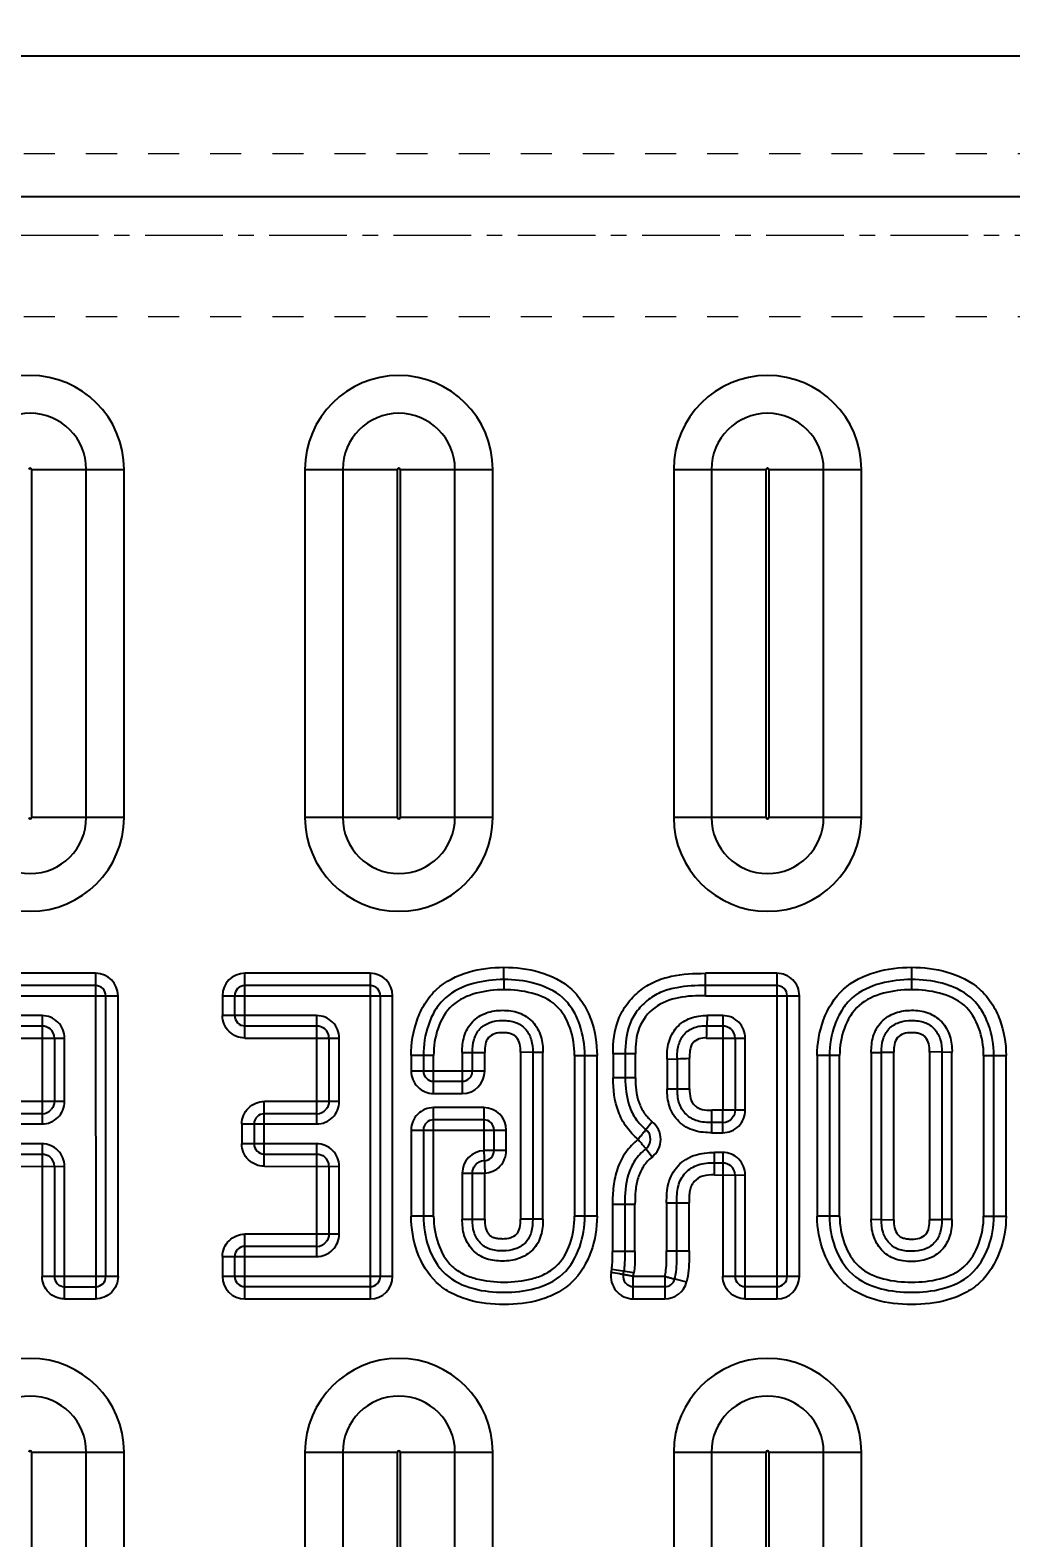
# Model space of a CAD drawing. Header units: millimetres. Extents: x -941 to 1421, y -11614 to -3210.
# Drawn here: x 8.9 to 57, y -5944.4 to -5870.4 of the extents above; entities that cross this region are included whole.
import ezdxf

# ---------------------------------------------------------------- set-up
doc = ezdxf.new("R2010")
doc.units = ezdxf.units.MM
doc.header["$LTSCALE"] = 16.335
doc.header["$PDMODE"] = 3
doc.header["$PDSIZE"] = 0.3125
doc.linetypes.add('CENTER', pattern=[0.6, 0.375, -0.075, 0.075, -0.075])
doc.linetypes.add('HIDDEN', pattern=[0.2, 0.1, -0.1])
doc.layers.get('0').update_dxf_attribs({"linetype": 'CONTINUOUS'})
doc.layers.get('Defpoints').update_dxf_attribs({"linetype": 'CONTINUOUS'})
doc.layers.add('cool', color=153, linetype='HIDDEN', lineweight=9)
doc.styles.get("Standard").update_dxf_attribs({"font": 'txt', "width": 0.8})
doc.dimstyles.new('ISO-25', dxfattribs={"dimtxt": 8, "dimasz": 6, "dimexe": 0, "dimexo": 0, "dimgap": 0, "dimtad": 1, "dimdsep": 46, "dimtxsty": 'Standard', "dimcen": 0, "dimclrd": 4, "dimclre": 4, "dimclrt": 6, "dimazin": 0, "dimtfac": 1, "dimtofl": 0, "dimtmove": 0, "dimatfit": 3, "dimfxl": 0, "dimarcsym": 0})

# ---------------------------------------------------------------- blocks, each defined once
blk = doc.blocks.new('147')
at = {"layer": 'cool', "ltscale": 0.932966}
for p, q in [((229.566, -3849.566), (-211.774, -3849.566)), ((229.566, -3857.566), (-211.774, -3857.566))]:
    blk.add_line(p, q, dxfattribs=at)
at = {"layer": 'cool', "color": 1, "linetype": 'CENTER', "ltscale": 0.621977}
blk.add_line((243.896, -3853.566), (-226.104, -3853.566), dxfattribs=at)
blk = doc.blocks.new('*D665')
at = {"color": 4, "lineweight": -2}
for p, q in [((228.033, -5933.468), (240.033, -5928.468)), ((240.033, -5928.468), (260.033, -5928.468)), ((189.296, -5933.468), (228.033, -5933.468))]:
    blk.add_line(p, q, dxfattribs=at)
at = {"layer": 'Defpoints', "color": 0}
for p in [(252.033, -5928.468), (189.296, -5933.468), (8.896, -5985.468)]:
    blk.add_point(p, dxfattribs=at)
at = {"color": 6, "insert": (256.033, -5925.468), "char_height": 6, "attachment_point": 5}
blk.add_mtext('52', dxfattribs=at)
blk = doc.blocks.new('*D666')
at = {"color": 4, "lineweight": -2}
blk.add_line((189.296, -5894.463), (258.433, -5894.463), dxfattribs=at)
at = {"layer": 'Defpoints', "color": 0}
for p in [(189.296, -5894.463), (252.033, -5894.463), (8.896, -5985.468)]:
    blk.add_point(p, dxfattribs=at)
at = {"color": 6, "insert": (255.233, -5891.463), "char_height": 6, "attachment_point": 5}
blk.add_mtext('91', dxfattribs=at)
blk = doc.blocks.new('*D667')
at = {"color": 4, "lineweight": -2}
for p, q in [((228.033, -5880.468), (240.033, -5878.468)), ((240.033, -5878.468), (262.433, -5878.468)), ((206.527, -5880.468), (228.033, -5880.468))]:
    blk.add_line(p, q, dxfattribs=at)
at = {"layer": 'Defpoints', "color": 0}
for p in [(252.033, -5878.468), (206.527, -5880.468), (8.896, -5985.468)]:
    blk.add_point(p, dxfattribs=at)
at = {"color": 6, "insert": (257.233, -5875.468), "char_height": 6, "attachment_point": 5}
blk.add_mtext('105', dxfattribs=at)
blk = doc.blocks.new('*D668')
at = {"color": 4, "lineweight": -2}
for p, q in [((228.033, -5858.468), (240.033, -5853.207)), ((240.033, -5853.207), (263.233, -5853.207)), ((13.296, -5858.468), (228.033, -5858.468))]:
    blk.add_line(p, q, dxfattribs=at)
at = {"layer": 'Defpoints', "color": 0}
for p in [(252.033, -5853.207), (13.296, -5858.468), (8.896, -5985.468)]:
    blk.add_point(p, dxfattribs=at)
at = {"color": 6, "insert": (257.633, -5850.207), "char_height": 6, "attachment_point": 5}
blk.add_mtext('127', dxfattribs=at)
blk = doc.blocks.new('*D669')
at = {"color": 4, "lineweight": -2}
blk.add_line((217.295, -5825.468), (262.433, -5825.468), dxfattribs=at)
at = {"layer": 'Defpoints', "color": 0}
for p in [(217.295, -5825.468), (252.033, -5825.468), (8.896, -5985.468)]:
    blk.add_point(p, dxfattribs=at)
at = {"color": 6, "insert": (257.233, -5822.468), "char_height": 6, "attachment_point": 5}
blk.add_mtext('160', dxfattribs=at)
blk = doc.blocks.new('*D689')
at = {"color": 4, "lineweight": -2}
blk.add_line((8.896, -5804.447), (8.896, -5788.745), dxfattribs=at)
at = {"layer": 'Defpoints', "color": 0}
for p in [(8.896, -5791.145), (8.896, -5804.447), (8.896, -5985.468)]:
    blk.add_point(p, dxfattribs=at)
at = {"color": 6, "insert": (5.896, -5789.945), "char_height": 6, "attachment_point": 5, "rotation": 90}
blk.add_mtext('0', dxfattribs=at)
blk = doc.blocks.new('*D690')
at = {"color": 4, "lineweight": -2}
blk.add_line((48.896, -5854.068), (48.896, -5783.945), dxfattribs=at)
at = {"layer": 'Defpoints', "color": 0}
for p in [(48.896, -5791.145), (48.896, -5854.068), (8.896, -5985.468)]:
    blk.add_point(p, dxfattribs=at)
at = {"color": 6, "insert": (45.896, -5787.545), "char_height": 6, "attachment_point": 5, "rotation": 90}
blk.add_mtext('40', dxfattribs=at)
blk = doc.blocks.new('*D691')
at = {"color": 4, "lineweight": -2}
blk.add_line((88.896, -5854.068), (88.896, -5783.945), dxfattribs=at)
at = {"layer": 'Defpoints', "color": 0}
for p in [(88.896, -5791.145), (88.896, -5854.068), (8.896, -5985.468)]:
    blk.add_point(p, dxfattribs=at)
at = {"color": 6, "insert": (85.896, -5787.545), "char_height": 6, "attachment_point": 5, "rotation": 90}
blk.add_mtext('80', dxfattribs=at)
blk = doc.blocks.new('*D692')
at = {"color": 4, "lineweight": -2}
blk.add_line((158.896, -5854.163), (158.896, -5780.745), dxfattribs=at)
at = {"layer": 'Defpoints', "color": 0}
for p in [(158.896, -5791.145), (158.896, -5854.163), (8.896, -5985.468)]:
    blk.add_point(p, dxfattribs=at)
at = {"color": 6, "insert": (155.896, -5785.945), "char_height": 6, "attachment_point": 5, "rotation": 90}
blk.add_mtext('150', dxfattribs=at)
blk = doc.blocks.new('*D693')
at = {"color": 4, "lineweight": -2}
for p, q in [((186.396, -5803.145), (186.396, -5779.945)), ((184.896, -5815.145), (186.396, -5803.145)), ((184.896, -5971.068), (184.896, -5815.145))]:
    blk.add_line(p, q, dxfattribs=at)
at = {"layer": 'Defpoints', "color": 0}
for p in [(186.396, -5791.145), (184.896, -5971.068), (8.896, -5985.468)]:
    blk.add_point(p, dxfattribs=at)
at = {"color": 6, "insert": (183.396, -5785.545), "char_height": 6, "attachment_point": 5, "rotation": 90}
blk.add_mtext('176', dxfattribs=at)
blk = doc.blocks.new('*D694')
at = {"color": 4, "lineweight": -2}
blk.add_line((213.896, -5822.298), (213.896, -5779.145), dxfattribs=at)
at = {"layer": 'Defpoints', "color": 0}
for p in [(213.896, -5791.145), (213.896, -5822.298), (8.896, -5985.468)]:
    blk.add_point(p, dxfattribs=at)
at = {"color": 6, "insert": (210.896, -5785.145), "char_height": 6, "attachment_point": 5, "rotation": 90}
blk.add_mtext('205', dxfattribs=at)
blk = doc.blocks.new('*D845')
at = {"color": 4, "lineweight": -2}
blk.add_line((124.471, -5864.313), (270.119, -5864.313), dxfattribs=at)
at = {"layer": 'Defpoints', "color": 0}
for p in [(124.471, -5864.313), (250.919, -5864.313), (8.896, -5985.468)]:
    blk.add_point(p, dxfattribs=at)
at = {"color": 6, "insert": (260.519, -5861.313), "char_height": 6, "attachment_point": 5}
blk.add_mtext('121.16', dxfattribs=at)
blk = doc.blocks.new('*D846')
at = {"color": 4, "lineweight": -2}
blk.add_line((124.471, -5863.702), (124.471, -5771.834), dxfattribs=at)
at = {"layer": 'Defpoints', "color": 0}
for p in [(124.471, -5792.634), (124.471, -5863.702), (8.896, -5985.468)]:
    blk.add_point(p, dxfattribs=at)
at = {"color": 6, "insert": (121.471, -5782.234), "char_height": 6, "attachment_point": 5, "rotation": 90}
blk.add_mtext('115.58', dxfattribs=at)

msp = doc.modelspace()

# ---------------------------------------------------------------- linework, layer by layer
at = {"color": 7, "linetype": 'Continuous'}
for p, q in [((167.926, -5871.671), (-150.134, -5871.671)), ((-151.788, -5878.552), (169.58, -5878.552)), ((8.963, -5891.95), (8.963, -5909.035)), ((8.963, -5891.95), (13.502, -5891.95)), ((11.649, -5909.035), (11.649, -5891.95)), ((13.502, -5909.035), (13.502, -5891.95)), ((22.38, -5891.95), (22.38, -5909.035)), ((22.38, -5891.95), (26.919, -5891.95)), ((24.233, -5891.95), (24.233, -5909.035)), ((26.919, -5909.035), (26.919, -5891.95)), ((27.053, -5891.95), (27.053, -5909.035)), ((27.053, -5891.95), (31.592, -5891.95)), ((29.739, -5909.035), (29.739, -5891.95)), ((31.592, -5909.035), (31.592, -5891.95)), ((40.47, -5891.95), (40.47, -5909.035)), ((40.47, -5891.95), (45.009, -5891.95)), ((42.323, -5891.95), (42.323, -5909.035)), ((45.009, -5909.035), (45.009, -5891.95)), ((45.143, -5891.95), (45.143, -5909.035)), ((45.143, -5891.95), (49.682, -5891.95)), ((47.829, -5909.035), (47.829, -5891.95)), ((49.682, -5909.035), (49.682, -5891.95)), ((13.502, -5909.035), (8.963, -5909.035)), ((26.919, -5909.035), (22.38, -5909.035)), ((31.592, -5909.035), (27.053, -5909.035)), ((45.009, -5909.035), (40.47, -5909.035)), ((49.682, -5909.035), (45.143, -5909.035)), ((32.145, -5917.493), (32.144, -5916.392)), ((52.134, -5916.392), (52.136, -5917.493)), ((12.107, -5916.686), (5.956, -5916.686)), ((12.107, -5916.686), (12.11, -5932.667)), ((19.43, -5919.862), (19.43, -5916.686)), ((25.58, -5916.686), (19.43, -5916.686)), ((25.58, -5916.686), (25.58, -5932.664)), ((42.036, -5917.787), (42.036, -5916.686)), ((45.537, -5916.686), (42.036, -5916.686)), ((45.537, -5916.686), (45.537, -5932.664)), ((4.856, -5917.787), (13.208, -5917.787)), ((12.107, -5917.287), (5.956, -5917.287)), ((12.607, -5931.566), (12.607, -5917.787)), ((13.208, -5931.566), (13.208, -5917.787)), ((18.329, -5917.787), (18.329, -5918.761)), ((18.329, -5917.787), (26.681, -5917.787)), ((18.929, -5917.787), (18.929, -5918.761)), ((25.58, -5917.287), (19.43, -5917.287)), ((26.081, -5931.563), (26.081, -5917.787)), ((26.681, -5931.563), (26.681, -5917.787)), ((45.537, -5917.287), (42.036, -5917.287)), ((42.036, -5917.787), (46.638, -5917.787)), ((46.038, -5931.563), (46.038, -5917.787)), ((46.638, -5931.563), (46.638, -5917.787)), ((9.479, -5918.761), (4.856, -5918.761)), ((5.956, -5919.262), (9.479, -5919.262)), ((9.479, -5918.761), (9.479, -5924.081)), ((22.952, -5918.761), (18.329, -5918.761)), ((19.43, -5919.262), (22.952, -5919.262)), ((22.952, -5918.761), (22.952, -5924.081)), ((42.116, -5918.761), (42.104, -5919.262)), ((42.104, -5919.262), (42.878, -5919.262)), ((42.878, -5918.761), (42.116, -5918.761)), ((42.878, -5918.761), (42.881, -5923.405)), ((5.962, -5919.864), (10.585, -5919.867)), ((10.084, -5919.867), (10.084, -5922.976)), ((10.585, -5922.976), (10.585, -5919.867)), ((19.436, -5919.864), (24.058, -5919.867)), ((23.557, -5919.867), (23.557, -5922.976)), ((24.058, -5922.976), (24.058, -5919.867)), ((42.087, -5919.862), (43.984, -5919.867)), ((43.483, -5919.867), (43.483, -5923.403)), ((43.984, -5923.402), (43.984, -5919.867)), ((27.59, -5920.727), (27.59, -5921.484)), ((28.691, -5920.727), (27.59, -5920.727)), ((28.19, -5920.727), (28.19, -5921.484)), ((28.691, -5922.585), (28.691, -5920.727)), ((30.097, -5920.579), (30.097, -5922.585)), ((30.597, -5921.484), (30.597, -5920.571)), ((31.198, -5921.484), (31.198, -5920.565)), ((33.554, -5920.569), (32.954, -5920.55)), ((32.954, -5920.552), (32.954, -5928.759)), ((33.554, -5920.569), (33.554, -5928.759)), ((34.054, -5920.577), (33.554, -5920.569)), ((34.054, -5928.759), (34.054, -5920.577)), ((35.608, -5920.721), (35.608, -5928.607)), ((35.608, -5920.721), (36.709, -5920.721)), ((36.108, -5928.607), (36.108, -5920.721)), ((36.709, -5928.607), (36.709, -5920.721)), ((37.495, -5920.643), (37.495, -5921.816)), ((38.596, -5920.643), (37.495, -5920.643)), ((38.095, -5920.643), (38.095, -5921.816)), ((38.596, -5921.816), (38.596, -5920.643)), ((41.25, -5922.349), (41.25, -5920.857)), ((47.513, -5920.727), (47.513, -5928.612)), ((48.614, -5920.727), (47.513, -5920.727)), ((48.113, -5920.727), (48.113, -5928.612)), ((48.614, -5928.612), (48.614, -5920.727)), ((50.167, -5920.573), (50.167, -5928.756)), ((50.667, -5928.764), (50.667, -5920.566)), ((51.268, -5928.782), (51.268, -5920.56)), ((53.625, -5920.563), (53.024, -5920.545)), ((53.024, -5920.548), (53.024, -5928.781)), ((53.625, -5920.563), (53.625, -5928.776)), ((54.125, -5920.57), (53.625, -5920.563)), ((54.125, -5928.77), (54.125, -5920.57)), ((55.678, -5920.721), (55.678, -5928.607)), ((55.678, -5920.721), (56.779, -5920.721)), ((56.179, -5928.607), (56.179, -5920.721)), ((56.779, -5928.607), (56.779, -5920.721)), ((31.198, -5921.484), (27.59, -5921.484)), ((40.149, -5920.893), (40.65, -5920.878)), ((40.149, -5920.893), (40.149, -5922.349)), ((40.65, -5922.349), (40.65, -5920.878)), ((28.691, -5921.985), (30.097, -5921.985)), ((38.596, -5921.816), (37.495, -5921.816)), ((40.149, -5922.349), (41.25, -5922.349)), ((10.585, -5922.976), (6.912, -5922.979)), ((20.38, -5926.157), (20.38, -5922.981)), ((24.058, -5922.976), (20.386, -5922.979)), ((28.691, -5922.585), (30.097, -5922.585)), ((9.479, -5923.581), (6.907, -5923.581)), ((22.952, -5923.581), (20.38, -5923.581)), ((28.691, -5928.612), (28.691, -5923.276)), ((31.154, -5923.276), (28.691, -5923.276)), ((31.154, -5923.276), (31.154, -5925.39)), ((42.35, -5924.508), (42.349, -5923.407)), ((43.984, -5923.403), (42.881, -5923.403)), ((5.806, -5924.081), (9.479, -5924.081)), ((19.279, -5924.081), (19.279, -5925.056)), ((19.279, -5924.081), (22.952, -5924.081)), ((19.879, -5924.081), (19.879, -5925.056)), ((27.59, -5924.377), (27.59, -5928.612)), ((27.59, -5924.377), (32.255, -5924.377)), ((28.191, -5924.377), (28.19, -5928.612)), ((31.154, -5923.877), (28.691, -5923.877)), ((31.655, -5925.39), (31.655, -5924.377)), ((32.255, -5925.39), (32.255, -5924.377)), ((39.422, -5923.971), (39.108, -5924.36)), ((42.878, -5924.008), (42.35, -5924.008)), ((42.35, -5924.508), (42.878, -5924.508)), ((42.878, -5924.508), (42.878, -5924.008)), ((9.479, -5925.056), (5.806, -5925.056)), ((9.479, -5925.056), (9.482, -5931.564)), ((22.952, -5925.056), (19.279, -5925.056)), ((22.952, -5925.056), (22.952, -5930.589)), ((39.409, -5925.703), (39.101, -5925.308)), ((6.907, -5925.556), (9.479, -5925.556)), ((20.38, -5925.556), (22.952, -5925.556)), ((31.154, -5925.39), (31.202, -5926.495)), ((32.255, -5925.39), (31.154, -5925.39)), ((42.473, -5926.583), (42.473, -5925.482)), ((42.878, -5925.482), (42.473, -5925.482)), ((42.473, -5925.983), (42.878, -5925.983)), ((42.878, -5925.482), (42.882, -5931.558)), ((6.912, -5926.158), (10.585, -5926.161)), ((10.084, -5926.161), (10.084, -5931.57)), ((10.588, -5932.671), (10.585, -5926.161)), ((20.386, -5926.158), (24.058, -5926.161)), ((23.557, -5926.161), (23.557, -5929.484)), ((24.058, -5929.484), (24.058, -5926.161)), ((30.097, -5926.495), (30.097, -5928.758)), ((30.097, -5926.495), (31.2, -5926.495)), ((30.597, -5928.758), (30.597, -5926.495)), ((31.198, -5928.758), (31.199, -5926.493)), ((42.473, -5926.584), (43.984, -5926.588)), ((43.483, -5926.588), (43.483, -5931.563)), ((43.984, -5932.664), (43.984, -5926.588)), ((37.47, -5928.025), (37.47, -5930.343)), ((38.571, -5928.025), (37.47, -5928.025)), ((38.071, -5928.025), (38.071, -5930.343)), ((38.571, -5930.343), (38.571, -5928.025)), ((40.125, -5927.948), (40.125, -5930.308)), ((40.125, -5927.948), (41.226, -5927.948)), ((40.625, -5930.308), (40.625, -5927.948)), ((41.226, -5930.308), (41.226, -5927.948)), ((28.691, -5928.612), (27.59, -5928.612)), ((30.097, -5928.758), (31.198, -5928.758)), ((34.054, -5928.759), (32.954, -5928.759)), ((36.709, -5928.607), (35.608, -5928.607)), ((48.614, -5928.612), (47.513, -5928.612)), ((50.167, -5928.756), (50.667, -5928.764)), ((50.667, -5928.764), (51.268, -5928.784)), ((55.678, -5928.607), (56.779, -5928.607)), ((19.43, -5932.664), (19.43, -5929.488)), ((24.058, -5929.484), (19.436, -5929.487)), ((22.952, -5930.089), (19.43, -5930.089)), ((38.571, -5930.343), (37.47, -5930.343)), ((40.125, -5930.308), (41.226, -5930.308)), ((18.329, -5930.589), (18.329, -5931.563)), ((18.329, -5930.589), (22.952, -5930.589)), ((18.929, -5930.589), (18.929, -5931.563)), ((38.52, -5931.379), (37.429, -5931.23)), ((13.208, -5931.566), (9.484, -5931.57)), ((26.681, -5931.563), (18.329, -5931.563)), ((38.49, -5932.664), (38.49, -5931.563)), ((40.037, -5931.563), (38.49, -5931.563)), ((40.037, -5931.563), (40.037, -5932.664)), ((40.523, -5931.685), (41.105, -5931.832)), ((46.638, -5931.563), (42.883, -5931.563)), ((10.577, -5932.669), (12.1, -5932.669)), ((10.586, -5932.07), (12.108, -5932.066)), ((19.43, -5932.064), (25.58, -5932.064)), ((19.43, -5932.664), (25.58, -5932.664)), ((38.49, -5932.064), (40.037, -5932.064)), ((38.49, -5932.664), (40.037, -5932.664)), ((43.984, -5932.064), (45.537, -5932.064)), ((43.984, -5932.664), (45.537, -5932.664)), ((8.963, -5940.19), (8.963, -6037.675)), ((8.963, -5940.19), (13.502, -5940.19)), ((11.649, -6037.675), (11.649, -5940.19)), ((13.502, -6037.675), (13.502, -5940.19)), ((22.38, -5940.19), (22.38, -6037.675)), ((22.38, -5940.19), (26.919, -5940.19)), ((24.233, -5940.19), (24.233, -6037.675)), ((26.919, -6037.675), (26.919, -5940.19)), ((27.053, -5940.19), (27.053, -6037.675)), ((27.053, -5940.19), (31.592, -5940.19)), ((29.739, -6037.675), (29.739, -5940.19)), ((31.592, -6037.675), (31.592, -5940.19)), ((40.47, -5940.19), (40.47, -6037.675)), ((40.47, -5940.19), (45.009, -5940.19)), ((42.323, -5940.19), (42.323, -6037.675)), ((45.009, -6037.675), (45.009, -5940.19)), ((45.143, -5940.19), (45.143, -6037.675)), ((45.143, -5940.19), (49.682, -5940.19)), ((47.829, -6037.675), (47.829, -5940.19)), ((49.682, -6037.675), (49.682, -5940.19))]:
    msp.add_line(p, q, dxfattribs=at)
for centre, radius, start, end in [((8.896, -5891.95), 4.606, 0, 180), ((26.986, -5891.95), 4.606, 0, 180), ((45.076, -5891.95), 4.606, 0, 180), ((8.896, -5891.95), 2.753, 0.00013, 179.99987), ((26.986, -5891.95), 2.753, 0.00013, 179.99987), ((45.076, -5891.95), 2.753, 0.00013, 179.99987), ((8.896, -5891.95), 0.0669, 0, 180), ((26.986, -5891.95), 0.0669, 0, 180), ((45.076, -5891.95), 0.0669, 0, 180), ((8.896, -5909.035), 4.606, 180, 360), ((8.896, -5909.035), 2.753, 180.00013, 359.99987), ((8.896, -5909.035), 0.0669, 180, 0), ((26.986, -5909.035), 4.606, 180, 360), ((26.986, -5909.035), 2.753, 180.00013, 359.99987), ((26.986, -5909.035), 0.0669, 180, 0), ((45.076, -5909.035), 4.606, 180, 360), ((45.076, -5909.035), 2.753, 180.00013, 359.99987), ((45.076, -5909.035), 0.0669, 180, 0), ((12.107, -5917.787), 1.101, 0, 90), ((19.43, -5917.787), 1.101, 90, 180), ((25.58, -5917.787), 1.101, 0, 90), ((45.537, -5917.787), 1.101, 0, 90.00788), ((12.107, -5917.787), 0.5, 0, 90), ((19.43, -5917.787), 0.5, 90, 180), ((25.58, -5917.787), 0.5, 0, 90), ((45.537, -5917.787), 0.5, 360, 90.0001), ((9.479, -5919.867), 1.105, 359.99612, 90.00411), ((19.43, -5918.761), 0.5, 180, 270.00023), ((22.952, -5919.867), 1.105, 359.99612, 90.00411), ((-54.996, -5916.804), 97.131, 358.19565, 358.55002), ((42.878, -5919.867), 1.105, 359.99425, 90.00713), ((9.479, -5919.867), 0.605, 0.00178, 50.75698), ((22.952, -5919.867), 0.605, 0.00178, 50.75698), ((42.878, -5919.867), 0.605, 0.00326, 50.71748), ((37.304, -5816.406), 104.525, 271.8341, 272.16346), ((28.691, -5921.484), 1.101, 179.99992, 270), ((28.691, -5921.484), 0.5, 180, 270), ((30.097, -5921.484), 1.101, 270, 359.99089), ((30.097, -5921.484), 0.5, 269.99999, 0.00052), ((9.479, -5922.976), 1.105, 269.9927, 0.00628), ((22.952, -5922.976), 1.105, 269.9927, 0.00628), ((9.479, -5922.976), 0.605, 270.00338, 320.71443), ((20.38, -5924.081), 0.5, 90, 180), ((22.952, -5922.976), 0.605, 270.00338, 320.71443), ((28.691, -5924.377), 1.101, 90, 180.00173), ((31.154, -5924.377), 1.101, 0, 90), ((42.878, -5923.403), 1.105, 269.95986, 0.00592), ((42.878, -5923.403), 0.605, 269.9748, 320.69604), ((28.691, -5924.377), 0.5, 90, 179.99979), ((31.154, -5924.377), 0.5, 0, 90), ((38.729, -5924.831), 0.605, 307.96642, 51.13819), ((38.728, -5924.831), 1.105, 307.99371, 51.12219), ((9.479, -5926.161), 1.105, 359.9927, 90.00731), ((20.38, -5925.056), 0.5, 180, 270), ((22.952, -5926.161), 1.105, 359.99411, 90.00731), ((9.479, -5926.161), 0.605, 0.00338, 50.71443), ((22.952, -5926.161), 0.605, 0.00338, 50.71443), ((31.202, -5926.495), 1.105, 92.49048, 180.00748), ((31.202, -5926.495), 0.605, 92.48978, 141.83063), ((31.154, -5925.39), 0.5, 272.49148, 0), ((42.878, -5926.588), 1.105, 359.9927, 90.0073), ((42.878, -5926.588), 0.605, 0.00337, 50.71456), ((22.952, -5929.484), 1.105, 269.9927, 0.00589), ((19.43, -5930.589), 0.5, 90, 180), ((22.952, -5929.484), 0.605, 270.00338, 320.71443), ((34.871, -5930.88), 2.582, 349.22588, 352.21376), ((10.585, -5931.57), 0.5, 179.9983, 270.15809), ((12.107, -5931.566), 0.5, 270.15976, 0), ((19.43, -5931.563), 1.101, 180, 270), ((19.43, -5931.563), 0.5, 180, 270), ((25.58, -5931.563), 1.101, 270, 0), ((25.58, -5931.563), 0.5, 270, 0), ((38.49, -5931.563), 1.101, 169.51457, 270), ((38.49, -5931.563), 0.5, 169.58941, 270), ((34.875, -5930.881), 3.178, 349.26624, 352.2167), ((34.875, -5930.881), 3.679, 349.31172, 352.21795), ((40.037, -5931.563), 0.5, 270, 345.91117), ((40.037, -5931.563), 1.101, 270, 345.89209), ((43.984, -5931.563), 0.5, 180, 270), ((45.537, -5931.563), 1.101, 270, 0), ((45.537, -5931.563), 0.5, 270, 0), ((8.896, -5940.19), 4.606, 0, 180), ((26.986, -5940.19), 4.606, 0, 180), ((45.076, -5940.19), 4.606, 0, 180), ((8.896, -5940.19), 2.753, 0.00013, 179.99987), ((26.986, -5940.19), 2.753, 0.00013, 179.99987), ((45.076, -5940.19), 2.753, 0.00013, 179.99987), ((8.896, -5940.19), 0.0669, 0, 180), ((26.986, -5940.19), 0.0669, 0, 180), ((45.076, -5940.19), 0.0669, 0, 180)]:
    msp.add_arc(centre, radius, start, end, dxfattribs=at)
for points, knots in [([(27.59, -5920.727), (27.59, -5920.138), (27.733, -5919.24), (28.233, -5918.155), (28.988, -5917.21), (30.374, -5916.532), (31.557, -5916.393), (32.144, -5916.392)], [0, 0, 0, 0, 0.248709, 0.374528, 0.501695, 0.752413, 1, 1, 1, 1]), ([(32.144, -5916.392), (32.73, -5916.391), (33.915, -5916.529), (35.303, -5917.205), (36.062, -5918.149), (36.565, -5919.233), (36.709, -5920.132), (36.709, -5920.721)], [0, 0, 0, 0, 0.247619, 0.498373, 0.625528, 0.75135, 1, 1, 1, 1]), ([(47.513, -5920.727), (47.513, -5920.134), (47.711, -5918.936), (48.681, -5917.34), (50.355, -5916.531), (51.545, -5916.393), (52.134, -5916.392)], [0, 0, 0, 0, 0.249375, 0.500928, 0.752039, 1, 1, 1, 1]), ([(52.134, -5916.392), (52.725, -5916.391), (53.919, -5916.526), (55.32, -5917.196), (56.098, -5918.135), (56.623, -5919.22), (56.779, -5920.126), (56.779, -5920.721)], [0, 0, 0, 0, 0.247547, 0.498148, 0.625202, 0.751045, 1, 1, 1, 1]), ([(32.144, -5916.993), (31.643, -5916.993), (30.623, -5917.107), (29.397, -5917.661), (28.733, -5918.493), (28.31, -5919.444), (28.19, -5920.219), (28.19, -5920.727)], [0, 0, 0, 0, 0.243898, 0.496602, 0.626837, 0.753175, 1, 1, 1, 1]), ([(36.108, -5920.721), (36.108, -5920.214), (35.988, -5919.437), (35.562, -5918.487), (34.895, -5917.656), (33.668, -5917.104), (32.646, -5916.992), (32.144, -5916.993)], [0, 0, 0, 0, 0.246884, 0.373239, 0.503481, 0.75607, 1, 1, 1, 1]), ([(37.495, -5920.643), (37.495, -5920.072), (37.582, -5919.185), (38.156, -5918.168), (38.766, -5917.534), (39.513, -5917.068), (40.612, -5916.726), (41.472, -5916.686), (42.036, -5916.686)], [0, 0, 0, 0, 0.248847, 0.37502, 0.502161, 0.628818, 0.754444, 1, 1, 1, 1]), ([(52.135, -5916.993), (51.631, -5916.994), (50.604, -5917.106), (49.371, -5917.656), (48.69, -5918.481), (48.244, -5919.431), (48.113, -5920.214), (48.113, -5920.727)], [0, 0, 0, 0, 0.243755, 0.496063, 0.625977, 0.752346, 1, 1, 1, 1]), ([(56.179, -5920.721), (56.179, -5920.207), (56.046, -5919.421), (55.596, -5918.471), (54.909, -5917.647), (53.671, -5917.101), (52.641, -5916.992), (52.135, -5916.993)], [0, 0, 0, 0, 0.247684, 0.374108, 0.504063, 0.756232, 1, 1, 1, 1]), ([(32.145, -5917.493), (31.688, -5917.494), (30.791, -5917.592), (29.504, -5918.154), (28.821, -5919.381), (28.691, -5920.274), (28.691, -5920.727)], [0, 0, 0, 0, 0.255232, 0.502233, 0.747224, 1, 1, 1, 1]), ([(35.608, -5920.721), (35.608, -5920.268), (35.477, -5919.375), (34.789, -5918.149), (33.501, -5917.59), (32.602, -5917.492), (32.145, -5917.493)], [0, 0, 0, 0, 0.252745, 0.497678, 0.744772, 1, 1, 1, 1]), ([(42.036, -5917.287), (41.562, -5917.287), (40.835, -5917.315), (39.883, -5917.568), (39.214, -5917.946), (38.667, -5918.495), (38.157, -5919.377), (38.095, -5920.151), (38.095, -5920.643)], [0, 0, 0, 0, 0.239198, 0.364555, 0.493614, 0.622131, 0.751954, 1, 1, 1, 1]), ([(42.036, -5917.787), (41.593, -5917.787), (40.723, -5917.808), (39.476, -5918.266), (38.653, -5919.338), (38.596, -5920.212), (38.596, -5920.643)], [0, 0, 0, 0, 0.258719, 0.505508, 0.748741, 1, 1, 1, 1]), ([(52.136, -5917.493), (51.675, -5917.494), (50.769, -5917.592), (49.472, -5918.152), (48.758, -5919.371), (48.614, -5920.271), (48.614, -5920.727)], [0, 0, 0, 0, 0.255337, 0.502711, 0.747917, 1, 1, 1, 1]), ([(55.678, -5920.721), (55.678, -5920.265), (55.533, -5919.362), (54.81, -5918.143), (53.507, -5917.588), (52.599, -5917.492), (52.136, -5917.493)], [0, 0, 0, 0, 0.251969, 0.497092, 0.744635, 1, 1, 1, 1]), ([(30.097, -5920.579), (30.09, -5920.313), (30.141, -5919.767), (30.541, -5919.025), (31.259, -5918.573), (32.073, -5918.469), (32.891, -5918.563), (33.604, -5919.024), (34.002, -5919.764), (34.063, -5920.31), (34.055, -5920.577)], [0, 0, 0, 0, 0.123457, 0.249619, 0.375806, 0.500052, 0.623702, 0.750494, 0.876068, 1, 1, 1, 1]), ([(50.167, -5920.573), (50.161, -5920.307), (50.213, -5919.762), (50.614, -5919.023), (51.331, -5918.573), (52.143, -5918.469), (52.959, -5918.562), (53.671, -5919.021), (54.071, -5919.758), (54.132, -5920.303), (54.125, -5920.57)], [0, 0, 0, 0, 0.123468, 0.249638, 0.375821, 0.500062, 0.623698, 0.750483, 0.876073, 1, 1, 1, 1]), ([(19.436, -5919.864), (19.292, -5919.864), (19.001, -5919.807), (18.633, -5919.562), (18.387, -5919.196), (18.329, -5918.905), (18.329, -5918.761)], [0, 0, 0, 0, 0.250052, 0.500024, 0.749987, 1, 1, 1, 1]), ([(30.597, -5920.571), (30.592, -5920.357), (30.631, -5919.942), (30.917, -5919.381), (31.452, -5919.052), (31.973, -5918.989), (32.397, -5919.015), (32.704, -5919.082), (32.975, -5919.212), (33.196, -5919.406), (33.366, -5919.652), (33.53, -5920.036), (33.561, -5920.357), (33.554, -5920.569)], [0, 0, 0, 0, 0.130944, 0.250704, 0.370227, 0.498506, 0.56548, 0.629715, 0.688946, 0.746905, 0.807552, 0.870372, 1, 1, 1, 1]), ([(40.149, -5920.893), (40.134, -5920.623), (40.183, -5920.068), (40.554, -5919.297), (41.279, -5918.824), (41.842, -5918.749), (42.116, -5918.761)], [0, 0, 0, 0, 0.246543, 0.498185, 0.750226, 1, 1, 1, 1]), ([(40.65, -5920.878), (40.636, -5920.658), (40.671, -5920.232), (40.938, -5919.645), (41.477, -5919.301), (41.895, -5919.251), (42.104, -5919.262)], [0, 0, 0, 0, 0.265433, 0.507313, 0.747993, 1, 1, 1, 1]), ([(50.667, -5920.566), (50.662, -5920.352), (50.702, -5919.938), (50.989, -5919.379), (51.523, -5919.052), (52.043, -5918.989), (52.467, -5919.015), (52.773, -5919.082), (53.043, -5919.211), (53.264, -5919.404), (53.435, -5919.649), (53.6, -5920.031), (53.631, -5920.351), (53.625, -5920.563)], [0, 0, 0, 0, 0.130881, 0.250622, 0.370183, 0.498485, 0.565478, 0.629742, 0.689004, 0.746971, 0.807581, 0.870357, 1, 1, 1, 1]), ([(32.954, -5920.552), (32.962, -5920.3), (32.902, -5919.957), (32.632, -5919.71), (32.468, -5919.644), (32.277, -5919.61), (32.008, -5919.596), (31.688, -5919.625), (31.353, -5919.816), (31.207, -5920.174), (31.194, -5920.429), (31.198, -5920.565)], [0, 0, 0, 0, 0.252708, 0.305524, 0.361064, 0.427327, 0.498852, 0.631043, 0.745528, 0.863645, 1, 1, 1, 1]), ([(42.087, -5919.862), (41.961, -5919.855), (41.704, -5919.873), (41.361, -5920.096), (41.257, -5920.479), (41.241, -5920.731), (41.25, -5920.857)], [0, 0, 0, 0, 0.250122, 0.498864, 0.750105, 1, 1, 1, 1]), ([(53.024, -5920.548), (53.028, -5920.414), (53.011, -5920.155), (52.874, -5919.866), (52.701, -5919.71), (52.537, -5919.643), (52.347, -5919.61), (52.079, -5919.596), (51.759, -5919.624), (51.305, -5919.886), (51.261, -5920.311), (51.268, -5920.56)], [0, 0, 0, 0, 0.134642, 0.25696, 0.309795, 0.365378, 0.431649, 0.503175, 0.635408, 0.749975, 1, 1, 1, 1]), ([(30.097, -5920.579), (30.21, -5920.578), (30.36, -5920.577), (30.526, -5920.573), (30.581, -5920.574), (30.597, -5920.571)], [0, 0, 0, 0, 0.677047, 0.899174, 1, 1, 1, 1]), ([(30.597, -5920.571), (30.617, -5920.568), (30.682, -5920.569), (30.809, -5920.566), (30.99, -5920.566), (31.125, -5920.565), (31.198, -5920.565)], [0, 0, 0, 0, 0.100855, 0.322986, 0.637378, 1, 1, 1, 1]), ([(50.167, -5920.573), (50.28, -5920.572), (50.43, -5920.571), (50.597, -5920.567), (50.651, -5920.568), (50.667, -5920.566)], [0, 0, 0, 0, 0.677042, 0.899167, 1, 1, 1, 1]), ([(50.667, -5920.566), (50.687, -5920.562), (50.752, -5920.564), (50.952, -5920.559), (51.132, -5920.56), (51.268, -5920.56)], [0, 0, 0, 0, 0.100841, 0.322976, 1, 1, 1, 1]), ([(38.732, -5924.832), (38.508, -5924.662), (38.124, -5924.238), (37.591, -5923.239), (37.499, -5922.376), (37.495, -5921.816)], [0, 0, 0, 0, 0.25041, 0.500843, 1, 1, 1, 1]), ([(38.095, -5921.816), (38.095, -5922.274), (38.167, -5922.989), (38.581, -5923.85), (38.92, -5924.208), (39.108, -5924.36)], [0, 0, 0, 0, 0.486129, 0.742878, 1, 1, 1, 1]), ([(38.596, -5921.816), (38.596, -5922.221), (38.648, -5922.836), (39.004, -5923.556), (39.271, -5923.849), (39.422, -5923.971)], [0, 0, 0, 0, 0.509589, 0.755775, 1, 1, 1, 1]), ([(42.35, -5924.508), (42.063, -5924.509), (41.469, -5924.473), (40.675, -5924.016), (40.199, -5923.233), (40.149, -5922.638), (40.149, -5922.349)], [0, 0, 0, 0, 0.246532, 0.499754, 0.752378, 1, 1, 1, 1]), ([(42.35, -5924.008), (42.11, -5924.008), (41.647, -5923.989), (41.039, -5923.644), (40.679, -5923.048), (40.65, -5922.585), (40.65, -5922.349)], [0, 0, 0, 0, 0.264506, 0.500233, 0.739647, 1, 1, 1, 1]), ([(41.25, -5922.349), (41.25, -5922.509), (41.255, -5922.811), (41.44, -5923.146), (41.665, -5923.306), (41.95, -5923.405), (42.186, -5923.407), (42.349, -5923.407)], [0, 0, 0, 0, 0.268166, 0.498642, 0.609037, 0.726088, 1, 1, 1, 1]), ([(19.279, -5924.081), (19.279, -5923.938), (19.337, -5923.647), (19.583, -5923.28), (19.951, -5923.036), (20.242, -5922.979), (20.386, -5922.979)], [0, 0, 0, 0, 0.250013, 0.499976, 0.749948, 1, 1, 1, 1]), ([(42.878, -5924.008), (42.878, -5923.987), (42.878, -5923.786), (42.878, -5923.586), (42.881, -5923.405)], [0, 0, 0, 0, 0.100781, 1, 1, 1, 1]), ([(39.117, -5924.349), (39.118, -5924.356), (39.103, -5924.375), (39.076, -5924.404), (39.036, -5924.449), (38.965, -5924.534), (38.863, -5924.664), (38.774, -5924.771), (38.732, -5924.832)], [0, 0, 0, 0, 0.034827, 0.102176, 0.200301, 0.325405, 0.639307, 1, 1, 1, 1]), ([(20.386, -5926.158), (20.242, -5926.158), (19.951, -5926.101), (19.583, -5925.857), (19.337, -5925.49), (19.279, -5925.199), (19.279, -5925.056)], [0, 0, 0, 0, 0.250052, 0.500024, 0.749987, 1, 1, 1, 1]), ([(38.732, -5924.832), (38.506, -5925.024), (38.078, -5925.446), (37.678, -5926.257), (37.495, -5927.134), (37.47, -5927.728), (37.47, -5928.025)], [0, 0, 0, 0, 0.249934, 0.499686, 0.74984, 1, 1, 1, 1]), ([(39.101, -5925.308), (38.896, -5925.468), (38.534, -5925.855), (38.118, -5926.783), (38.071, -5927.541), (38.071, -5928.025)], [0, 0, 0, 0, 0.259244, 0.516943, 1, 1, 1, 1]), ([(38.732, -5924.832), (38.774, -5924.892), (38.863, -5924.997), (38.963, -5925.126), (39.031, -5925.211), (39.069, -5925.258), (39.093, -5925.288), (39.107, -5925.307), (39.105, -5925.315)], [0, 0, 0, 0, 0.361333, 0.675156, 0.800108, 0.897927, 0.964918, 1, 1, 1, 1]), ([(31.199, -5926.493), (31.473, -5926.482), (32.03, -5926.233), (32.259, -5925.664), (32.255, -5925.39)], [0, 0, 0, 0, 0.500183, 1, 1, 1, 1]), ([(39.409, -5925.703), (39.246, -5925.829), (38.962, -5926.144), (38.694, -5926.724), (38.582, -5927.366), (38.571, -5927.803), (38.571, -5928.025)], [0, 0, 0, 0, 0.241708, 0.487191, 0.739838, 1, 1, 1, 1]), ([(40.125, -5927.948), (40.125, -5927.63), (40.147, -5926.973), (40.622, -5926.073), (41.49, -5925.529), (42.151, -5925.482), (42.473, -5925.482)], [0, 0, 0, 0, 0.245774, 0.49903, 0.752023, 1, 1, 1, 1]), ([(40.625, -5927.948), (40.625, -5927.672), (40.635, -5927.263), (40.822, -5926.769), (41.112, -5926.365), (41.678, -5926.008), (42.205, -5925.983), (42.473, -5925.983)], [0, 0, 0, 0, 0.266428, 0.386614, 0.503722, 0.741695, 1, 1, 1, 1]), ([(42.473, -5926.583), (42.282, -5926.583), (41.916, -5926.584), (41.513, -5926.821), (41.328, -5927.107), (41.255, -5927.363), (41.228, -5927.647), (41.226, -5927.845), (41.226, -5927.948)], [0, 0, 0, 0, 0.263496, 0.494252, 0.607398, 0.726321, 0.858443, 1, 1, 1, 1]), ([(36.709, -5928.607), (36.709, -5929.196), (36.514, -5930.385), (35.738, -5931.724), (34.745, -5932.415), (33.632, -5932.845), (32.152, -5933.005), (30.671, -5932.846), (29.557, -5932.417), (28.564, -5931.727), (27.786, -5930.39), (27.59, -5929.201), (27.59, -5928.612)], [0, 0, 0, 0, 0.124406, 0.249877, 0.313397, 0.376256, 0.50001, 0.623774, 0.686633, 0.750161, 0.875616, 1, 1, 1, 1]), ([(28.19, -5928.612), (28.19, -5929.12), (28.356, -5930.151), (29.155, -5931.568), (30.627, -5932.246), (32.152, -5932.387), (33.677, -5932.245), (35.148, -5931.564), (35.944, -5930.145), (36.108, -5929.115), (36.108, -5928.607)], [0, 0, 0, 0, 0.123801, 0.250933, 0.377946, 0.499991, 0.622047, 0.749124, 0.876239, 1, 1, 1, 1]), ([(28.691, -5928.612), (28.691, -5929.064), (28.835, -5929.958), (29.395, -5930.98), (30.148, -5931.472), (31.003, -5931.775), (32.152, -5931.884), (33.3, -5931.775), (34.155, -5931.47), (34.907, -5930.976), (35.465, -5929.953), (35.608, -5929.059), (35.608, -5928.607)], [0, 0, 0, 0, 0.126036, 0.248743, 0.309741, 0.37246, 0.499983, 0.627508, 0.690215, 0.751201, 0.873929, 1, 1, 1, 1]), ([(34.054, -5928.759), (34.054, -5929.023), (34.013, -5929.566), (33.607, -5930.305), (32.884, -5930.738), (32.208, -5930.83), (31.676, -5930.791), (31.278, -5930.711), (30.907, -5930.529), (30.484, -5930.178), (30.143, -5929.566), (30.097, -5929.023), (30.097, -5928.758)], [0, 0, 0, 0, 0.12298, 0.249339, 0.37556, 0.499551, 0.560851, 0.623361, 0.687027, 0.75108, 0.876797, 1, 1, 1, 1]), ([(33.554, -5928.759), (33.554, -5928.976), (33.529, -5929.391), (33.232, -5929.947), (32.693, -5930.254), (32.178, -5930.324), (31.753, -5930.299), (31.448, -5930.234), (31.178, -5930.107), (30.881, -5929.852), (30.625, -5929.392), (30.597, -5928.973), (30.597, -5928.758)], [0, 0, 0, 0, 0.132844, 0.251493, 0.369777, 0.49871, 0.565904, 0.630221, 0.689294, 0.746885, 0.868304, 1, 1, 1, 1]), ([(31.198, -5928.758), (31.198, -5928.897), (31.202, -5929.102), (31.294, -5929.346), (31.388, -5929.492), (31.513, -5929.604), (31.677, -5929.67), (31.868, -5929.703), (32.138, -5929.717), (32.456, -5929.686), (32.798, -5929.513), (32.943, -5929.151), (32.953, -5928.898), (32.953, -5928.759)], [0, 0, 0, 0, 0.137967, 0.200444, 0.257745, 0.309557, 0.36462, 0.430599, 0.501976, 0.634331, 0.74712, 0.861798, 1, 1, 1, 1]), ([(56.779, -5928.607), (56.779, -5929.201), (56.569, -5930.398), (55.765, -5931.731), (54.761, -5932.418), (53.639, -5932.846), (52.15, -5933.004), (50.66, -5932.848), (49.537, -5932.422), (48.531, -5931.736), (47.724, -5930.405), (47.513, -5929.206), (47.513, -5928.612)], [0, 0, 0, 0, 0.124494, 0.249928, 0.313396, 0.376216, 0.499928, 0.623624, 0.686446, 0.749941, 0.875468, 1, 1, 1, 1]), ([(48.113, -5928.612), (48.113, -5929.126), (48.294, -5930.168), (49.13, -5931.576), (50.613, -5932.247), (52.149, -5932.387), (53.684, -5932.246), (55.167, -5931.572), (55.999, -5930.161), (56.179, -5929.12), (56.179, -5928.607)], [0, 0, 0, 0, 0.124189, 0.251248, 0.378057, 0.500011, 0.621986, 0.748804, 0.875844, 1, 1, 1, 1]), ([(48.614, -5928.612), (48.614, -5929.068), (48.77, -5929.969), (49.479, -5931.189), (50.777, -5931.761), (52.148, -5931.881), (53.519, -5931.76), (54.817, -5931.186), (55.522, -5929.963), (55.678, -5929.062), (55.678, -5928.607)], [0, 0, 0, 0, 0.125904, 0.24891, 0.372191, 0.499993, 0.627795, 0.751036, 0.874061, 1, 1, 1, 1]), ([(54.125, -5928.77), (54.13, -5929.035), (54.077, -5929.581), (53.671, -5930.317), (52.952, -5930.763), (52.141, -5930.864), (51.324, -5930.769), (50.615, -5930.305), (50.219, -5929.568), (50.159, -5929.023), (50.167, -5928.756)], [0, 0, 0, 0, 0.123496, 0.249681, 0.375845, 0.500055, 0.623722, 0.750515, 0.876075, 1, 1, 1, 1]), ([(53.625, -5928.776), (53.629, -5928.989), (53.588, -5929.403), (53.298, -5929.959), (52.761, -5930.284), (52.241, -5930.344), (51.818, -5930.317), (51.513, -5930.249), (51.243, -5930.119), (51.024, -5929.924), (50.854, -5929.679), (50.691, -5929.296), (50.66, -5928.975), (50.667, -5928.764)], [0, 0, 0, 0, 0.130743, 0.250399, 0.37005, 0.498483, 0.56543, 0.629605, 0.688818, 0.746808, 0.807494, 0.870342, 1, 1, 1, 1]), ([(51.268, -5928.782), (51.263, -5928.915), (51.28, -5929.174), (51.416, -5929.463), (51.587, -5929.622), (51.75, -5929.689), (51.939, -5929.722), (52.208, -5929.738), (52.527, -5929.711), (52.983, -5929.453), (53.03, -5929.029), (53.024, -5928.781)], [0, 0, 0, 0, 0.134661, 0.257322, 0.31015, 0.365592, 0.43173, 0.503213, 0.635708, 0.750564, 1, 1, 1, 1]), ([(53.625, -5928.776), (53.605, -5928.779), (53.54, -5928.778), (53.34, -5928.782), (53.16, -5928.781), (53.024, -5928.781)], [0, 0, 0, 0, 0.100823, 0.322962, 1, 1, 1, 1]), ([(54.125, -5928.77), (54.012, -5928.771), (53.862, -5928.771), (53.695, -5928.775), (53.641, -5928.774), (53.625, -5928.776)], [0, 0, 0, 0, 0.677061, 0.899188, 1, 1, 1, 1]), ([(18.329, -5930.589), (18.329, -5930.446), (18.387, -5930.155), (18.633, -5929.788), (19.001, -5929.544), (19.292, -5929.487), (19.436, -5929.487)], [0, 0, 0, 0, 0.250013, 0.499976, 0.749948, 1, 1, 1, 1]), ([(37.429, -5931.23), (37.439, -5931.159), (37.469, -5930.864), (37.47, -5930.567), (37.47, -5930.343)], [0, 0, 0, 0, 0.244061, 1, 1, 1, 1]), ([(38.071, -5930.343), (38.071, -5930.426), (38.07, -5930.75), (38.056, -5931.074), (38.024, -5931.312)], [0, 0, 0, 0, 0.257541, 1, 1, 1, 1]), ([(38.571, -5930.343), (38.571, -5930.429), (38.57, -5930.774), (38.555, -5931.121), (38.52, -5931.379)], [0, 0, 0, 0, 0.246992, 1, 1, 1, 1]), ([(40.037, -5931.563), (40.062, -5931.464), (40.135, -5931.049), (40.125, -5930.626), (40.125, -5930.308)], [0, 0, 0, 0, 0.242718, 1, 1, 1, 1]), ([(40.523, -5931.685), (40.552, -5931.569), (40.634, -5931.113), (40.625, -5930.649), (40.625, -5930.308)], [0, 0, 0, 0, 0.260184, 1, 1, 1, 1]), ([(41.226, -5930.308), (41.226, -5930.433), (41.227, -5930.942), (41.198, -5931.458), (41.105, -5931.832)], [0, 0, 0, 0, 0.24494, 1, 1, 1, 1]), ([(10.577, -5932.669), (10.434, -5932.669), (10.145, -5932.611), (9.781, -5932.363), (9.539, -5931.996), (9.482, -5931.707), (9.482, -5931.564)], [0, 0, 0, 0, 0.249959, 0.499933, 0.74993, 1, 1, 1, 1]), ([(13.208, -5931.566), (13.208, -5931.71), (13.15, -5932), (12.903, -5932.367), (12.534, -5932.611), (12.243, -5932.668), (12.1, -5932.669)], [0, 0, 0, 0, 0.250005, 0.499957, 0.749926, 1, 1, 1, 1]), ([(37.998, -5931.473), (37.933, -5931.466), (37.737, -5931.422), (37.54, -5931.388), (37.407, -5931.363)], [0, 0, 0, 0, 0.322923, 1, 1, 1, 1]), ([(38.49, -5931.563), (38.432, -5931.547), (38.32, -5931.529), (38.188, -5931.506), (38.1, -5931.488), (38.052, -5931.481), (38.02, -5931.478), (38.002, -5931.477), (37.998, -5931.473)], [0, 0, 0, 0, 0.362388, 0.677073, 0.801741, 0.899069, 0.966009, 1, 1, 1, 1]), ([(40.037, -5931.563), (40.097, -5931.574), (40.206, -5931.604), (40.351, -5931.641), (40.449, -5931.666), (40.5, -5931.68), (40.517, -5931.686), (40.523, -5931.685)], [0, 0, 0, 0, 0.362513, 0.677029, 0.899115, 0.965987, 1, 1, 1, 1]), ([(43.984, -5932.664), (43.84, -5932.664), (43.55, -5932.607), (43.183, -5932.36), (42.938, -5931.992), (42.882, -5931.701), (42.882, -5931.558)], [0, 0, 0, 0, 0.250013, 0.499976, 0.749948, 1, 1, 1, 1])]:
    msp.add_open_spline(points, degree=3, knots=knots, dxfattribs=at)
for points in [[(9.479, -5919.262), (9.615, -5919.262), (9.757, -5919.313), (9.862, -5919.398)], [(22.952, -5919.262), (23.088, -5919.262), (23.23, -5919.313), (23.335, -5919.398)], [(42.878, -5919.262), (43.014, -5919.262), (43.156, -5919.313), (43.261, -5919.399)], [(10.084, -5922.976), (10.084, -5923.112), (10.033, -5923.254), (9.947, -5923.359)], [(23.557, -5922.976), (23.557, -5923.112), (23.506, -5923.254), (23.421, -5923.359)], [(42.881, -5923.405), (42.703, -5923.408), (42.526, -5923.407), (42.349, -5923.407)], [(43.483, -5923.403), (43.483, -5923.538), (43.432, -5923.681), (43.346, -5923.786)], [(9.479, -5925.556), (9.615, -5925.556), (9.757, -5925.607), (9.862, -5925.693)], [(22.952, -5925.556), (23.088, -5925.556), (23.231, -5925.607), (23.336, -5925.693)], [(42.878, -5925.983), (43.014, -5925.983), (43.157, -5926.034), (43.261, -5926.12)], [(30.597, -5926.495), (30.597, -5926.363), (30.645, -5926.224), (30.727, -5926.121)], [(23.557, -5929.484), (23.557, -5929.619), (23.506, -5929.762), (23.421, -5929.867)]]:
    msp.add_open_spline(points, degree=3, dxfattribs=at)

# ---------------------------------------------------------------- block references
msp.add_blockref('147', (0, -2026.902))

# ---------------------------------------------------------------- dimensions: what is measured, and where the dimension line sits
for feature_location, offset, dtype, origin, picture, middle in [((124.47094983, -5863.70150469), (0, 71.067635251), 1, (8.89594983, -5985.467626623), '*D846', (121.47094983, -5782.233869439)), ((213.896, -5822.298), (0, 31.153), 1, (8.896, -5985.468), '*D694', (210.896, -5785.145)), ((184.896, -5971.068), (1.5, 179.922), 1, (8.896, -5985.468), '*D693', (183.396, -5785.545)), ((158.896, -5854.163), (0, 63.018), 1, (8.896, -5985.468), '*D692', (155.896, -5785.945)), ((48.896, -5854.068), (0, 62.922), 1, (8.896, -5985.468), '*D690', (45.896, -5787.545)), ((88.896, -5854.068), (0, 62.922), 1, (8.896, -5985.468), '*D691', (85.896, -5787.545)), ((8.89594983, -5804.447097292), (0, 13.301748055), 1, (8.89594983, -5985.467626623), '*D689', (5.89594983, -5789.945349237)), ((217.295, -5825.468), (34.738, 0), 0, (8.896, -5985.468), '*D669', (257.233, -5822.468)), ((13.296, -5858.468), (238.737, 5.261), 0, (8.896, -5985.468), '*D668', (257.633, -5850.207)), ((124.47094983, -5864.312626623), (126.448238822, 0), 0, (8.89594983, -5985.467626623), '*D845', (260.519188652, -5861.312626623)), ((206.527, -5880.468), (45.506, 2), 0, (8.896, -5985.468), '*D667', (257.233, -5875.468)), ((189.2959, -5894.4629), (62.7368, 0), 0, (8.8959, -5985.4676), '*D666', (255.2328, -5891.4629)), ((189.296, -5933.468), (62.737, 5), 0, (8.896, -5985.468), '*D665', (256.033, -5925.468))]:
    dim = msp.add_ordinate_dim(feature_location=feature_location, offset=offset, dtype=dtype, origin=origin, dimstyle='ISO-25', override={"dimtxt": 6, "dimfxl": 1.25})
    dim.commit()
    dim.dimension.update_dxf_attribs({"geometry": picture, "text_midpoint": middle})

doc.saveas('drawing.dxf')
